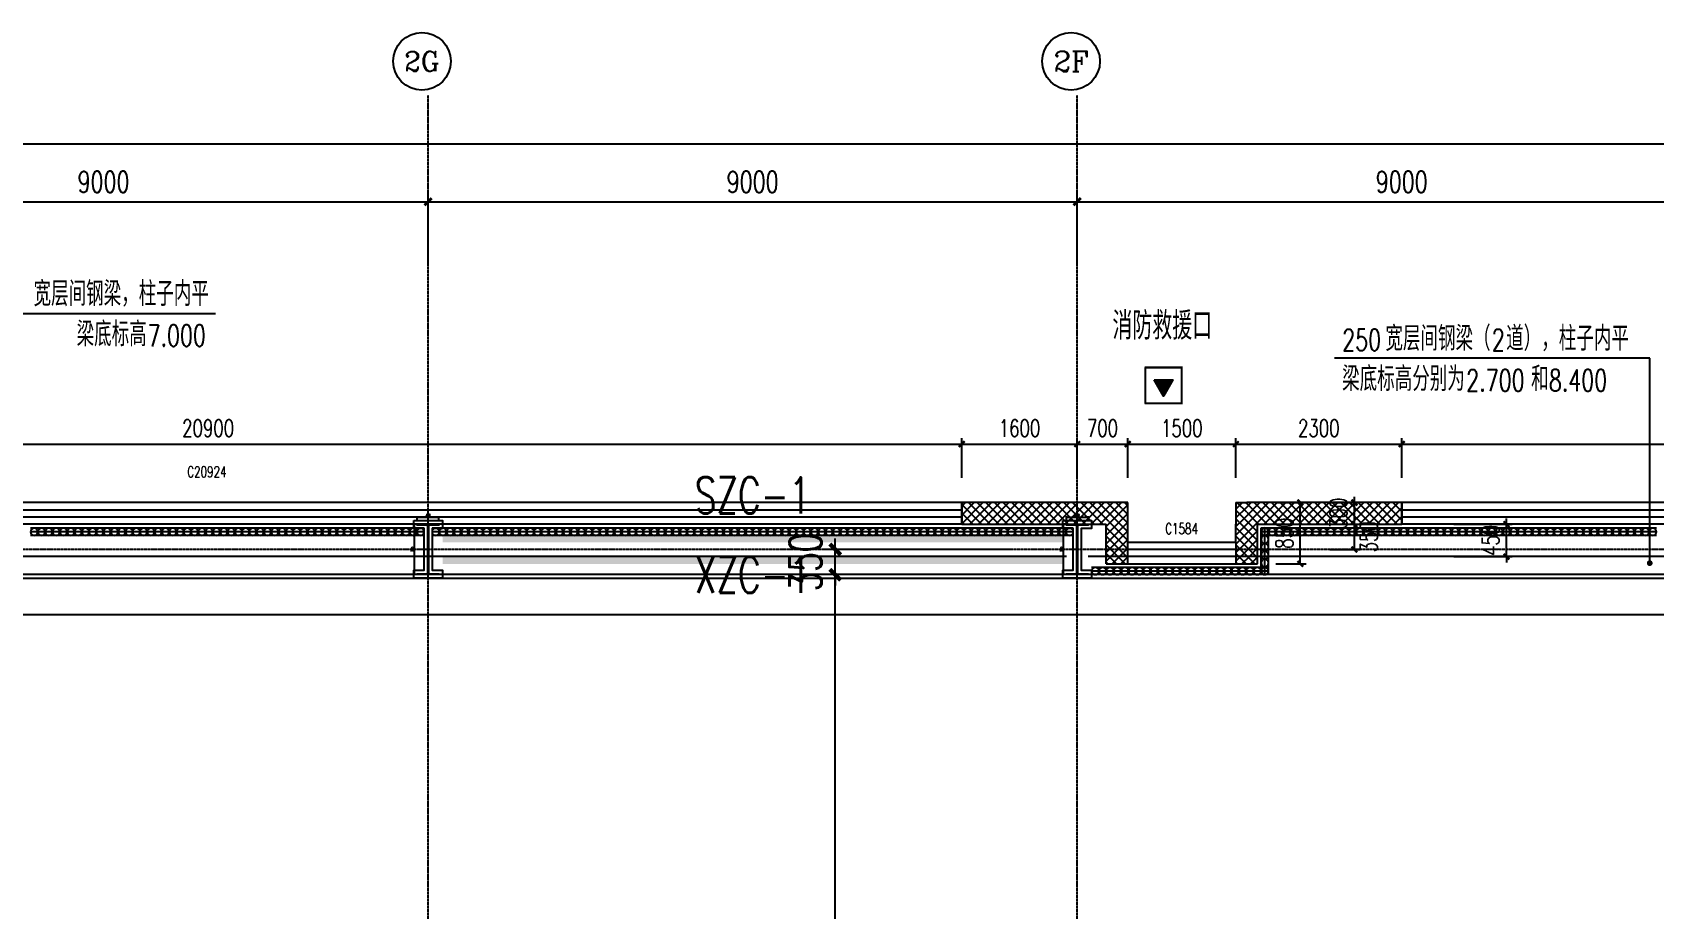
# Model space of a CAD drawing. Extents: x -954573 to 446329, y 489853 to 1226784.
# Drawn here: x -188340 to -165849, y 717578 to 729736 of the extents above; entities that cross this region are included whole.
import ezdxf
from ezdxf.enums import TextEntityAlignment as Align

# ---------------------------------------------------------------- set-up
doc = ezdxf.new("R2010")
doc.units = 0
doc.header["$LTSCALE"] = 10
doc.header["$MEASUREMENT"] = 0
for name, pattern in [('10平面$0$CENTER', [2, 1.25, -0.25, 0.25, -0.25]), ('10平面$0$DOTE', [2.42, 2, -0.2, 0.02, -0.2]), ('10平面$1$DASH', [0.35, 0.25, -0.1])]:
    doc.linetypes.add(name, pattern=pattern)
doc.layers.get('Defpoints').update_dxf_attribs({"color": 210})
for name, color, linetype in [('10平面$0$A-AXIS-D', 8, 'Continuous'), ('10平面$0$A-AXIS-DOTE', 8, '10平面$0$DOTE'), ('10平面$0$A-AXIS-DP', 8, 'Continuous'), ('10平面$0$A-AXIS-SYMB', 8, 'Continuous'), ('10平面$0$A-HATCH-2', 8, 'Continuous'), ('10平面$0$A-HRAIL', 8, 'Continuous'), ('10平面$0$A-SFCE', 8, 'Continuous'), ('10平面$0$A-TEXT', 8, 'Continuous'), ('10平面$0$A-WINDOW', 8, 'Continuous'), ('10平面$0$AS-COLN', 8, 'Continuous'), ('10平面$0$AS-WALL', 8, 'Continuous'), ('10平面$0$DIM_SYMB', 8, 'Continuous'), ('10平面$0$PUB_HATCH', 8, 'Continuous'), ('10平面$0$PUB_TEXT', 8, 'Continuous'), ('10平面$0$RP-N2-01$0$$0$A-WIND-J', 8, 'Continuous'), ('10平面$0$RP-N2-01$0$A-WIND-J', 8, 'Continuous'), ('10平面$0$建-窗', 8, 'Continuous'), ('10平面$0$建-门窗编号', 8, 'Continuous'), ('A-LIN-V', 9, 'Continuous')]:
    doc.layers.add(name, color=color, linetype=linetype)
doc.layers.add('10平面$0$THIN', color=7, linetype='Continuous', lineweight=0)
doc.layers.add('10平面$0$柱间支撑', color=6, linetype='10平面$0$CENTER', lineweight=0)
doc.styles.add('10平面$0$_TCH_AXIS', font='COMPLEX', dxfattribs={"bigfont": 'GBCBIG'})
doc.styles.add('10平面$0$_TCH_DIM', font='SIMPLEX', dxfattribs={"bigfont": 'GBCBIG'})
doc.styles.add('10平面$0$_TCH_DIM_T3', font='SIMPLEX', dxfattribs={"width": 0.705882, "bigfont": 'GBCBIG'})
doc.styles.add('10平面$0$A-WIN-LABEL', font='SIMPLEX', dxfattribs={"bigfont": 'GBCBIG'})
doc.styles.add('10平面$0$TSSD_Rein', font='tj-romans1.shx', dxfattribs={"width": 0.7, "bigfont": 'tj-hztxt.shx'})
doc.dimstyles.new('10平面$0$_TCH_ARCH&&10', dxfattribs={"dimtxt": 29.75, "dimasz": 10, "dimexe": 10, "dimexo": 10, "dimgap": 12.625, "dimtad": 1, "dimdec": 0, "dimzin": 0, "dimdsep": 46, "dimtxsty": '10平面$0$_TCH_DIM_T3', "dimblk": '10平面$0$_ArchTick', "dimcen": 0.09, "dimclrt": 7, "dimazin": 2, "dimtfac": 1, "dimtdec": 0, "dimtix": 1, "dimtmove": 2, "dimatfit": 3, "dimfxl": 0, "dimtolj": 1, "dimtzin": 0, "dimarcsym": 0})
doc.dimstyles.new('10平面$0$_TCH_ARCH&&100', dxfattribs={"dimtxt": 297.5, "dimasz": 100, "dimexe": 100, "dimexo": 100, "dimgap": 126.25, "dimtad": 1, "dimdec": 0, "dimzin": 0, "dimdsep": 46, "dimtxsty": '10平面$0$_TCH_DIM_T3', "dimblk": '10平面$0$_ArchTick', "dimcen": 0.09, "dimclrt": 7, "dimazin": 2, "dimtfac": 1, "dimtdec": 0, "dimtix": 1, "dimtmove": 2, "dimatfit": 3, "dimfxl": 0, "dimtolj": 1, "dimtzin": 0, "dimarcsym": 0})
doc.dimstyles.new('10平面$0$_TCH_ARCH&&150', dxfattribs={"dimtxt": 446.25, "dimasz": 150, "dimexe": 150, "dimexo": 150, "dimgap": 189.375, "dimtad": 1, "dimdec": 0, "dimzin": 0, "dimdsep": 46, "dimtxsty": '10平面$0$_TCH_DIM_T3', "dimblk": '10平面$0$_ArchTick', "dimcen": 0.09, "dimclrt": 7, "dimazin": 2, "dimtfac": 1, "dimtdec": 0, "dimtix": 1, "dimtmove": 2, "dimatfit": 3, "dimfxl": 0, "dimtolj": 1, "dimtzin": 0, "dimarcsym": 0})
doc.dimstyles.new('10平面$0$_TCH_ARCH&&80', dxfattribs={"dimtxt": 238, "dimasz": 80, "dimexe": 80, "dimexo": 80, "dimgap": 101, "dimtad": 1, "dimdec": 0, "dimzin": 0, "dimdsep": 46, "dimtxsty": '10平面$0$_TCH_DIM_T3', "dimblk": '10平面$0$_ArchTick', "dimcen": 0.09, "dimclrt": 7, "dimazin": 2, "dimtfac": 1, "dimtdec": 0, "dimtix": 1, "dimtmove": 2, "dimatfit": 3, "dimfxl": 0, "dimtolj": 1, "dimtzin": 0, "dimarcsym": 0})
pattern_1 = [(45, (60, 0), (-60.000061, 60.000061), []), (135, (60, 0), (-60.000061, -60.000061), [])]

# ---------------------------------------------------------------- blocks, each defined once
blk = doc.blocks.new('10平面$0$_ArchTick')
at = {"color": 0, "linetype": 'ByBlock', "const_width": 0.4}
blk.add_lwpolyline([(-0.5, -0.5), (0.5, 0.5)], dxfattribs=at)
blk = doc.blocks.new('*D3074')
at = {"layer": '10平面$0$A-AXIS-D', "color": 0, "lineweight": -2}
for p, q in [((28882, -78290), (28882, -77330)), ((37882, -78290), (37882, -77330)), ((28882, -77430), (37882, -77430))]:
    blk.add_line(p, q, dxfattribs=at)
at = {"layer": 'Defpoints', "color": 0}
for p in [(37882, -77430), (28882, -78390), (37882, -78390)]:
    blk.add_point(p, dxfattribs=at)
at = {"layer": '10平面$0$A-AXIS-D', "color": 0, "lineweight": -2, "xscale": 100, "yscale": 100, "zscale": 100, "rotation": 180}
blk.add_blockref('10平面$0$_ArchTick', (28882, -77430), dxfattribs=at)
at = {"layer": '10平面$0$A-AXIS-D', "color": 0, "lineweight": -2, "xscale": 100, "yscale": 100, "zscale": 100}
blk.add_blockref('10平面$0$_ArchTick', (37882, -77430), dxfattribs=at)
at = {"layer": '10平面$0$A-AXIS-D', "color": 7, "insert": (33382, -77155), "char_height": 297.5, "attachment_point": 5, "style": '10平面$0$_TCH_DIM_T3'}
blk.add_mtext('\\A1;9000', dxfattribs=at)
blk = doc.blocks.new('*D3075')
at = {"layer": '10平面$0$A-AXIS-D', "color": 0, "lineweight": -2}
for p, q in [((37882, -78290), (37882, -77330)), ((46882, -78290), (46882, -77330)), ((37882, -77430), (46882, -77430))]:
    blk.add_line(p, q, dxfattribs=at)
at = {"layer": 'Defpoints', "color": 0}
for p in [(46882, -77430), (37882, -78390), (46882, -78390)]:
    blk.add_point(p, dxfattribs=at)
at = {"layer": '10平面$0$A-AXIS-D', "color": 0, "lineweight": -2, "xscale": 100, "yscale": 100, "zscale": 100, "rotation": 180}
blk.add_blockref('10平面$0$_ArchTick', (37882, -77430), dxfattribs=at)
at = {"layer": '10平面$0$A-AXIS-D', "color": 0, "lineweight": -2, "xscale": 100, "yscale": 100, "zscale": 100}
blk.add_blockref('10平面$0$_ArchTick', (46882, -77430), dxfattribs=at)
at = {"layer": '10平面$0$A-AXIS-D', "color": 7, "insert": (42382, -77155), "char_height": 297.5, "attachment_point": 5, "style": '10平面$0$_TCH_DIM_T3'}
blk.add_mtext('\\A1;9000', dxfattribs=at)
blk = doc.blocks.new('*D3076')
at = {"layer": '10平面$0$A-AXIS-D', "color": 0, "lineweight": -2}
for p, q in [((46882, -78290), (46882, -77330)), ((55882, -78290), (55882, -77330)), ((46882, -77430), (55882, -77430))]:
    blk.add_line(p, q, dxfattribs=at)
at = {"layer": 'Defpoints', "color": 0}
for p in [(55882, -77430), (46882, -78390), (55882, -78390)]:
    blk.add_point(p, dxfattribs=at)
at = {"layer": '10平面$0$A-AXIS-D', "color": 0, "lineweight": -2, "xscale": 100, "yscale": 100, "zscale": 100, "rotation": 180}
blk.add_blockref('10平面$0$_ArchTick', (46882, -77430), dxfattribs=at)
at = {"layer": '10平面$0$A-AXIS-D', "color": 0, "lineweight": -2, "xscale": 100, "yscale": 100, "zscale": 100}
blk.add_blockref('10平面$0$_ArchTick', (55882, -77430), dxfattribs=at)
at = {"layer": '10平面$0$A-AXIS-D', "color": 7, "insert": (51382, -77155), "char_height": 297.5, "attachment_point": 5, "style": '10平面$0$_TCH_DIM_T3'}
blk.add_mtext('\\A1;9000', dxfattribs=at)
blk = doc.blocks.new('*D3082')
at = {"layer": '10平面$0$A-AXIS-D', "color": 0, "lineweight": -2}
for p, q in [((-65318, -78190), (-65318, -76530)), ((-65318, -76630), (92682, -76630)), ((92682, -78190), (92682, -76530))]:
    blk.add_line(p, q, dxfattribs=at)
at = {"layer": 'Defpoints', "color": 0}
for p in [(92682, -76630), (-65318, -78290), (92682, -78290)]:
    blk.add_point(p, dxfattribs=at)
at = {"layer": '10平面$0$A-AXIS-D', "color": 0, "lineweight": -2, "xscale": 100, "yscale": 100, "zscale": 100, "rotation": 180}
blk.add_blockref('10平面$0$_ArchTick', (-65318, -76630), dxfattribs=at)
at = {"layer": '10平面$0$A-AXIS-D', "color": 0, "lineweight": -2, "xscale": 100, "yscale": 100, "zscale": 100}
blk.add_blockref('10平面$0$_ArchTick', (92682, -76630), dxfattribs=at)
at = {"layer": '10平面$0$A-AXIS-D', "color": 7, "insert": (13682, -76355), "char_height": 297.5, "attachment_point": 5, "style": '10平面$0$_TCH_DIM_T3'}
blk.add_mtext('\\A1;158000', dxfattribs=at)
blk = doc.blocks.new('10平面$0$WINDOW2DLIB$DYNSTYLE$00000005')
at = {"color": 0}
for points in [[(-0.5, 0.5), (-0.5, -0.5)], [(-0.5, 0.5), (0.5, 0.5)], [(0.5, -0.5), (0.5, 0.5)], [(0.5, 0.1667), (-0.5, 0.1667)], [(0.5, -0.1667), (-0.5, -0.1667)], [(-0.5, -0.5), (0.5, -0.5)]]:
    blk.add_lwpolyline(points, dxfattribs=at)
blk = doc.blocks.new('10平面$0$42343243')
at = {"layer": '10平面$0$PUB_HATCH'}
h = blk.add_hatch(dxfattribs=at)
h.set_pattern_fill('多孔材料', color=256, scale=30, style=0)
h.set_pattern_definition(pattern_1)
h.paths.add_polyline_path([(-173154, 1223170), (-175454, 1223170), (-175454, 1222870), (-173454, 1222870)])
h = blk.add_hatch(dxfattribs=at)
h.set_pattern_fill('多孔材料', color=256, scale=30, style=0)
h.set_pattern_definition(pattern_1)
h.paths.add_polyline_path([(-173454, 1222320), (-173154, 1222620), (-173154, 1223170), (-173454, 1222870)])
h = blk.add_hatch(dxfattribs=at)
h.set_pattern_fill('多孔材料', color=256, scale=30, style=0)
h.set_pattern_definition(pattern_1)
h.paths.add_polyline_path([(-171654, 1222870), (-171504, 1222970), (-171504, 1223170), (-171654, 1223170)])
h = blk.add_hatch(dxfattribs=at)
h.set_pattern_fill('多孔材料', color=256, scale=30, style=0)
h.set_pattern_definition(pattern_1)
h.paths.add_polyline_path([(-171354, 1222870), (-169354, 1222870), (-169354, 1223170), (-171504, 1223170), (-171504, 1222970)])
h = blk.add_hatch(dxfattribs=at)
h.set_pattern_fill('多孔材料', color=256, scale=30, style=0)
h.set_pattern_definition(pattern_1)
h.paths.add_polyline_path([(-171654, 1222620), (-171354, 1222320), (-171354, 1222870), (-171504, 1222970), (-171654, 1222870)])
h = blk.add_hatch(dxfattribs=at)
h.set_pattern_fill('多孔材料', color=256, scale=30, style=0)
h.set_pattern_definition(pattern_1)
h.paths.add_polyline_path([(-173454, 1222320), (-173154, 1222320), (-173154, 1222620)])
h = blk.add_hatch(dxfattribs=at)
h.set_pattern_fill('多孔材料', color=256, scale=30, style=0)
h.set_pattern_definition(pattern_1)
h.paths.add_polyline_path([(-171654, 1222620), (-171654, 1222320), (-171354, 1222320)])
at = {"layer": '10平面$0$AS-WALL'}
for p, q in [((-173154, 1223170), (-175454, 1223170)), ((-175454, 1223170), (-175454, 1222870)), ((-173154, 1222620), (-173154, 1223170)), ((-171654, 1223170), (-171504, 1223170)), ((-171654, 1223170), (-171654, 1222870)), ((-169354, 1223170), (-171504, 1223170)), ((-169354, 1222870), (-169354, 1223170)), ((-175454, 1222870), (-173454, 1222870)), ((-173454, 1222320), (-173454, 1222870)), ((-171654, 1222870), (-171654, 1222870)), ((-171654, 1222620), (-171654, 1222870)), ((-171354, 1222320), (-171354, 1222870)), ((-171354, 1222870), (-169354, 1222870)), ((-173154, 1222320), (-173154, 1222620)), ((-171654, 1222620), (-171654, 1222320)), ((-173454, 1222320), (-173154, 1222320)), ((-171654, 1222320), (-171354, 1222320))]:
    blk.add_line(p, q, dxfattribs=at)
at = {"layer": '10平面$0$建-窗'}
ref = blk.add_blockref('10平面$0$WINDOW2DLIB$DYNSTYLE$00000005', (-185904, 1223020), dxfattribs=dict(at, xscale=-20900, yscale=-300, zscale=300, rotation=359.9999999994913))
ref.add_attrib('A', 'C20924', (-186194, 1223521), dxfattribs={"layer": '10平面$0$建-门窗编号', "height": 148.8, "style": '10平面$0$A-WIN-LABEL', "width": 0.705882})
ref = blk.add_blockref('10平面$0$WINDOW2DLIB$DYNSTYLE$00000005', (-162754, 1223020), dxfattribs=dict(at, xscale=-13200, yscale=-300, zscale=300, rotation=359.9999999996728))
ref.add_attrib('A', 'C13224', (-163034, 1223521), dxfattribs={"layer": '10平面$0$建-门窗编号', "height": 148.8, "style": '10平面$0$A-WIN-LABEL', "width": 0.705882})
ref = blk.add_blockref('10平面$0$WINDOW2DLIB$DYNSTYLE$00000005', (-172404, 1222470), dxfattribs=dict(at, xscale=-1500, yscale=300, zscale=300, rotation=179.9999999999555))
ref.add_attrib('A', 'C1584', (-172634, 1222733), dxfattribs={"layer": '10平面$0$建-门窗编号', "height": 148.8, "rotation": 360, "style": '10平面$0$A-WIN-LABEL', "width": 0.705882})
blk = doc.blocks.new('*D3381')
at = {"layer": '10平面$0$A-AXIS-DP', "color": 0, "lineweight": -2}
for p, q in [((-168630, 722920), (-167822, 722920)), ((-167902, 722920), (-167902, 723000)), ((-167902, 722470), (-167902, 722920)), ((-168630, 722470), (-167822, 722470)), ((-167902, 722470), (-167902, 722390))]:
    blk.add_line(p, q, dxfattribs=at)
at = {"layer": 'Defpoints', "color": 0}
for p in [(-168710, 722920), (-167902, 722920), (-168710, 722470)]:
    blk.add_point(p, dxfattribs=at)
at = {"layer": '10平面$0$A-AXIS-DP', "color": 0, "lineweight": -2, "xscale": 80, "yscale": 80, "zscale": 80}
for p, rotation in [((-167902, 722920), 270), ((-167902, 722470), 90)]:
    blk.add_blockref('10平面$0$_ArchTick', p, dxfattribs=dict(at, rotation=rotation))
at = {"layer": '10平面$0$A-AXIS-DP', "color": 7, "insert": (-168122, 722695), "char_height": 238, "attachment_point": 5, "rotation": 90, "style": '10平面$0$_TCH_DIM_T3'}
blk.add_mtext('\\A1;450', dxfattribs=at)
blk = doc.blocks.new('*D3404')
at = {"layer": '10平面$0$A-AXIS-DP', "color": 0, "lineweight": -2}
for p, q in [((-195790, 766880), (-195790, 766929)), ((-195790, 766919), (-195490, 766919)), ((-195490, 766880), (-195490, 766929))]:
    blk.add_line(p, q, dxfattribs=at)
at = {"layer": 'Defpoints', "color": 0}
for p in [(-195790, 766870), (-195490, 766919), (-195490, 766870)]:
    blk.add_point(p, dxfattribs=at)
at = {"layer": '10平面$0$A-AXIS-DP', "color": 0, "lineweight": -2, "xscale": 10, "yscale": 10, "zscale": 10, "rotation": 180}
blk.add_blockref('10平面$0$_ArchTick', (-195790, 766919), dxfattribs=at)
at = {"layer": '10平面$0$A-AXIS-DP', "color": 0, "lineweight": -2, "xscale": 10, "yscale": 10, "zscale": 10}
blk.add_blockref('10平面$0$_ArchTick', (-195490, 766919), dxfattribs=at)
at = {"layer": '10平面$0$A-AXIS-DP', "color": 7, "insert": (-195640, 766946), "char_height": 29.8, "attachment_point": 5, "style": '10平面$0$_TCH_DIM_T3'}
blk.add_mtext('\\A1;300', dxfattribs=at)
blk = doc.blocks.new('*D3405')
at = {"layer": '10平面$0$A-AXIS-DP', "color": 0, "lineweight": -2}
for p, q in [((-195800, 766820), (-195841, 766820)), ((-195831, 766120), (-195831, 766820)), ((-195800, 766120), (-195841, 766120))]:
    blk.add_line(p, q, dxfattribs=at)
at = {"layer": 'Defpoints', "color": 0}
for p in [(-195831, 766820), (-195790, 766820), (-195790, 766120)]:
    blk.add_point(p, dxfattribs=at)
at = {"layer": '10平面$0$A-AXIS-DP', "color": 0, "lineweight": -2, "xscale": 10, "yscale": 10, "zscale": 10}
for p, rotation in [((-195831, 766820), 90), ((-195831, 766120), 270)]:
    blk.add_blockref('10平面$0$_ArchTick', p, dxfattribs=dict(at, rotation=rotation))
at = {"layer": '10平面$0$A-AXIS-DP', "color": 7, "insert": (-195859, 766470), "char_height": 29.8, "attachment_point": 5, "rotation": 90, "style": '10平面$0$_TCH_DIM_T3'}
blk.add_mtext('\\A1;700', dxfattribs=at)
blk = doc.blocks.new('*D3432')
at = {"layer": '10平面$0$A-WINDOW', "color": 0, "lineweight": -2}
for p, q in [((-177209, 722570), (-177209, 722720)), ((-174760, 722570), (-177359, 722570)), ((-177209, 722220), (-177209, 722570)), ((-174760, 722220), (-177359, 722220)), ((-177209, 722220), (-177209, 722070))]:
    blk.add_line(p, q, dxfattribs=at)
at = {"layer": 'Defpoints', "color": 0}
for p in [(-177209, 722570), (-174610, 722570), (-174610, 722220)]:
    blk.add_point(p, dxfattribs=at)
at = {"layer": '10平面$0$A-WINDOW', "color": 0, "lineweight": -2, "xscale": 150, "yscale": 150, "zscale": 150}
for p, rotation in [((-177209, 722570), 270), ((-177209, 722220), 90)]:
    blk.add_blockref('10平面$0$_ArchTick', p, dxfattribs=dict(at, rotation=rotation))
at = {"layer": '10平面$0$A-WINDOW', "color": 7, "insert": (-177621, 722395), "char_height": 446.2, "attachment_point": 5, "rotation": 90, "style": '10平面$0$_TCH_DIM_T3'}
blk.add_mtext('\\A1;350', dxfattribs=at)
blk = doc.blocks.new('*D3433')
at = {"layer": '10平面$0$A-WINDOW', "color": 0, "lineweight": -2}
for p, q in [((-174760, 722220), (-177359, 722220)), ((-177209, 706420), (-177209, 722220)), ((-174760, 706420), (-177359, 706420))]:
    blk.add_line(p, q, dxfattribs=at)
at = {"layer": 'Defpoints', "color": 0}
for p in [(-177209, 722220), (-174610, 722220), (-174610, 706420)]:
    blk.add_point(p, dxfattribs=at)
at = {"layer": '10平面$0$A-WINDOW', "color": 0, "lineweight": -2, "xscale": 150, "yscale": 150, "zscale": 150}
for p, rotation in [((-177209, 722220), 90), ((-177209, 706420), 270)]:
    blk.add_blockref('10平面$0$_ArchTick', p, dxfattribs=dict(at, rotation=rotation))
at = {"layer": '10平面$0$A-WINDOW', "color": 7, "insert": (-177621, 714320), "char_height": 446.2, "attachment_point": 5, "rotation": 90, "style": '10平面$0$_TCH_DIM_T3'}
blk.add_mtext('\\A1;15800', dxfattribs=at)
blk = doc.blocks.new('10平面$0$RP-N2-01$0$$0$xfjy')
at = {"layer": '10平面$0$RP-N2-01$0$$0$A-WIND-J'}
h = blk.add_hatch(color=256, dxfattribs=at)
h.dxf.hatch_style = 1
h.paths.add_polyline_path([(1141876, -26214), (1142135, -26214), (1142005, -25989)])
at = {"layer": '10平面$0$RP-N2-01$0$$0$A-WIND-J', "const_width": 25}
blk.add_lwpolyline([(1141755, -25889), (1141755, -26389), (1142255, -26389), (1142255, -25889)], close=True, dxfattribs=at)
at = {"layer": '10平面$0$RP-N2-01$0$$0$A-WIND-J'}
for points in [[(1141755, -26389), (1142255, -26389), (1142255, -25889), (1141755, -25889)], [(1141876, -26214), (1142135, -26214), (1142005, -25989)]]:
    blk.add_lwpolyline(points, close=True, dxfattribs=at)
blk = doc.blocks.new('10平面$0$RP-N2-01$0$xfjy')
at = {"layer": '10平面$0$RP-N2-01$0$$0$A-WIND-J'}
blk.add_blockref('10平面$0$RP-N2-01$0$$0$xfjy', (0, 0), dxfattribs=at)
blk = doc.blocks.new('10平面$0$1232')
at = {"layer": '10平面$0$RP-N2-01$0$A-WIND-J', "xscale": -1, "rotation": 180}
blk.add_blockref('10平面$0$RP-N2-01$0$xfjy', (-1314661, 698705, 0), dxfattribs=at)
at = {"layer": '10平面$0$A-TEXT', "style": '10平面$0$_TCH_DIM'}
blk.add_text('消防救援口', height=384.1, dxfattribs=at).set_placement((-173366, 725479, 0))
blk = doc.blocks.new('10平面$0$23124232432')
at = {"layer": '10平面$0$柱间支撑', "const_width": 100}
for points in [[(-174054, 722720), (-182654, 722720)], [(-174054, 722420), (-182654, 722420)]]:
    blk.add_lwpolyline(points, dxfattribs=at)
at = {"layer": '10平面$0$THIN', "style": '10平面$0$TSSD_Rein', "width": 0.7}
for s, p in [('SZC-1', (-178354, 722920)), ('XZC-1', (-178354, 721816))]:
    blk.add_text(s, height=500, dxfattribs=at).set_placement(p, align=Align.BOTTOM_CENTER)
blk = doc.blocks.new('10平面$0$99平面图例外参$0$$LinePat$圆环')
for points in [[(0, 150), (300, 150)], [(0, 0), (300, 0)], [(0, -150), (300, -150)]]:
    blk.add_lwpolyline(points)
at = {"color": 0}
blk.add_circle((150, 0), 150, dxfattribs=at)
blk = doc.blocks.new('10平面$0$34242343243')
at = {"layer": '10平面$0$A-HRAIL', "yscale": 0.3333333333333333, "zscale": 0.3333333333333333}
for p, xscale, rotation in [((-188264, 722814), -0.3368181818181796, 359.9999999997967), ((-188163, 722814), -0.3368181818181796, 359.9999999997967), ((-188062, 722814), -0.3368181818181796, 359.9999999997967), ((-187960, 722814), -0.3368181818181796, 359.9999999997967), ((-187859, 722814), -0.3368181818181796, 359.9999999997967), ((-187758, 722814), -0.3368181818181796, 359.9999999997967), ((-187657, 722814), -0.3368181818181796, 359.9999999997967), ((-187556, 722814), -0.3368181818181796, 359.9999999997967), ((-187455, 722814), -0.3368181818181796, 359.9999999997967), ((-187354, 722814), -0.3368181818181796, 359.9999999997967), ((-187253, 722814), -0.3368181818181796, 359.9999999997967), ((-187152, 722814), -0.3368181818181796, 359.9999999997967), ((-187051, 722814), -0.3368181818181796, 359.9999999997967), ((-186950, 722814), -0.3368181818181796, 359.9999999997967), ((-186849, 722814), -0.3368181818181796, 359.9999999997967), ((-186748, 722814), -0.3368181818181796, 359.9999999997967), ((-186647, 722814), -0.3368181818181796, 359.9999999997967), ((-186546, 722814), -0.3368181818181796, 359.9999999997967), ((-186445, 722814), -0.3368181818181796, 359.9999999997967), ((-186344, 722814), -0.3368181818181796, 359.9999999997967), ((-186243, 722814), -0.3368181818181796, 359.9999999997967), ((-186142, 722814), -0.3368181818181796, 359.9999999997967), ((-186041, 722814), -0.3368181818181796, 359.9999999997967), ((-185940, 722814), -0.3368181818181796, 359.9999999997967), ((-185839, 722814), -0.3368181818181796, 359.9999999997967), ((-185737, 722814), -0.3368181818181796, 359.9999999997967), ((-185636, 722814), -0.3368181818181796, 359.9999999997967), ((-185535, 722814), -0.3368181818181796, 359.9999999997967), ((-185434, 722814), -0.3368181818181796, 359.9999999997967), ((-185333, 722814), -0.3368181818181796, 359.9999999997967), ((-185232, 722814), -0.3368181818181796, 359.9999999997967), ((-185131, 722814), -0.3368181818181796, 359.9999999997967), ((-185030, 722814), -0.3368181818181796, 359.9999999997967), ((-184929, 722814), -0.3368181818181796, 359.9999999997967), ((-184828, 722814), -0.3368181818181796, 359.9999999997967), ((-184727, 722814), -0.3368181818181796, 359.9999999997967), ((-184626, 722814), -0.3368181818181796, 359.9999999997967), ((-184525, 722814), -0.3368181818181796, 359.9999999997967), ((-184424, 722814), -0.3368181818181796, 359.9999999997967), ((-184323, 722814), -0.3368181818181796, 359.9999999997967), ((-184222, 722814), -0.3368181818181796, 359.9999999997967), ((-184121, 722814), -0.3368181818181796, 359.9999999997967), ((-184020, 722814), -0.3368181818181796, 359.9999999997967), ((-183919, 722814), -0.3368181818181796, 359.9999999997967), ((-183818, 722814), -0.3368181818181796, 359.9999999997967), ((-183717, 722814), -0.3368181818181796, 359.9999999997967), ((-183616, 722814), -0.3368181818181796, 359.9999999997967), ((-183514, 722814), -0.3368181818181796, 359.9999999997967), ((-183413, 722814), -0.3368181818181796, 359.9999999997967), ((-183312, 722814), -0.3368181818181796, 359.9999999997967), ((-183211, 722814), -0.3368181818181796, 359.9999999997967), ((-183110, 722814), -0.3368181818181796, 359.9999999997967), ((-183009, 722814), -0.3368181818181796, 359.9999999997967), ((-182908, 722814), -0.3368181818181796, 359.9999999997967), ((-182699, 722814), -0.3368181818181818, 359.9999999997967), ((-182598, 722814), -0.3368181818181818, 359.9999999997967), ((-182497, 722814), -0.3368181818181818, 359.9999999997967), ((-182396, 722814), -0.3368181818181818, 359.9999999997967), ((-182295, 722814), -0.3368181818181818, 359.9999999997967), ((-182194, 722814), -0.3368181818181818, 359.9999999997967), ((-182093, 722814), -0.3368181818181818, 359.9999999997967), ((-181992, 722814), -0.3368181818181818, 359.9999999997967), ((-181891, 722814), -0.3368181818181818, 359.9999999997967), ((-181790, 722814), -0.3368181818181818, 359.9999999997967), ((-181689, 722814), -0.3368181818181818, 359.9999999997967), ((-181588, 722814), -0.3368181818181818, 359.9999999997967), ((-181487, 722814), -0.3368181818181818, 359.9999999997967), ((-181386, 722814), -0.3368181818181818, 359.9999999997967), ((-181285, 722814), -0.3368181818181818, 359.9999999997967), ((-181183, 722814), -0.3368181818181818, 359.9999999997967), ((-181082, 722814), -0.3368181818181818, 359.9999999997967), ((-180981, 722814), -0.3368181818181818, 359.9999999997967), ((-180880, 722814), -0.3368181818181818, 359.9999999997967), ((-180779, 722814), -0.3368181818181818, 359.9999999997967), ((-180678, 722814), -0.3368181818181818, 359.9999999997967), ((-180577, 722814), -0.3368181818181818, 359.9999999997967), ((-180476, 722814), -0.3368181818181818, 359.9999999997967), ((-180375, 722814), -0.3368181818181818, 359.9999999997967), ((-180274, 722814), -0.3368181818181818, 359.9999999997967), ((-180173, 722814), -0.3368181818181818, 359.9999999997967), ((-180072, 722814), -0.3368181818181818, 359.9999999997967), ((-179971, 722814), -0.3368181818181818, 359.9999999997967), ((-179870, 722814), -0.3368181818181818, 359.9999999997967), ((-179769, 722814), -0.3368181818181818, 359.9999999997967), ((-179668, 722814), -0.3368181818181818, 359.9999999997967), ((-179567, 722814), -0.3368181818181818, 359.9999999997967), ((-179466, 722814), -0.3368181818181818, 359.9999999997967), ((-179365, 722814), -0.3368181818181818, 359.9999999997967), ((-179264, 722814), -0.3368181818181818, 359.9999999997967), ((-179163, 722814), -0.3368181818181818, 359.9999999997967), ((-179062, 722814), -0.3368181818181818, 359.9999999997967), ((-178960, 722814), -0.3368181818181818, 359.9999999997967), ((-178859, 722814), -0.3368181818181818, 359.9999999997967), ((-178758, 722814), -0.3368181818181818, 359.9999999997967), ((-178657, 722814), -0.3368181818181818, 359.9999999997967), ((-178556, 722814), -0.3368181818181818, 359.9999999997967), ((-178455, 722814), -0.3368181818181818, 359.9999999997967), ((-178354, 722814), -0.3368181818181818, 359.9999999997967), ((-178253, 722814), -0.3368181818181818, 359.9999999997967), ((-178152, 722814), -0.3368181818181818, 359.9999999997967), ((-178051, 722814), -0.3368181818181818, 359.9999999997967), ((-177950, 722814), -0.3368181818181818, 359.9999999997967), ((-177849, 722814), -0.3368181818181818, 359.9999999997967), ((-177748, 722814), -0.3368181818181818, 359.9999999997967), ((-177647, 722814), -0.3368181818181818, 359.9999999997967), ((-177546, 722814), -0.3368181818181818, 359.9999999997967), ((-177445, 722814), -0.3368181818181818, 359.9999999997967), ((-177344, 722814), -0.3368181818181818, 359.9999999997967), ((-177243, 722814), -0.3368181818181818, 359.9999999997967), ((-177142, 722814), -0.3368181818181818, 359.9999999997967), ((-177041, 722814), -0.3368181818181818, 359.9999999997967), ((-176940, 722814), -0.3368181818181818, 359.9999999997967), ((-176839, 722814), -0.3368181818181818, 359.9999999997967), ((-176737, 722814), -0.3368181818181818, 359.9999999997967), ((-176636, 722814), -0.3368181818181818, 359.9999999997967), ((-176535, 722814), -0.3368181818181818, 359.9999999997967), ((-176434, 722814), -0.3368181818181818, 359.9999999997967), ((-176333, 722814), -0.3368181818181818, 359.9999999997967), ((-176232, 722814), -0.3368181818181818, 359.9999999997967), ((-176131, 722814), -0.3368181818181818, 359.9999999997967), ((-176030, 722814), -0.3368181818181818, 359.9999999997967), ((-175929, 722814), -0.3368181818181818, 359.9999999997967), ((-175828, 722814), -0.3368181818181818, 359.9999999997967), ((-175727, 722814), -0.3368181818181818, 359.9999999997967), ((-175626, 722814), -0.3368181818181818, 359.9999999997967), ((-175525, 722814), -0.3368181818181818, 359.9999999997967), ((-175424, 722814), -0.3368181818181818, 359.9999999997967), ((-175323, 722814), -0.3368181818181818, 359.9999999997967), ((-175222, 722814), -0.3368181818181818, 359.9999999997967), ((-175121, 722814), -0.3368181818181818, 359.9999999997967), ((-175020, 722814), -0.3368181818181818, 359.9999999997967), ((-174919, 722814), -0.3368181818181818, 359.9999999997967), ((-174818, 722814), -0.3368181818181818, 359.9999999997967), ((-174717, 722814), -0.3368181818181818, 359.9999999997967), ((-174616, 722814), -0.3368181818181818, 359.9999999997967), ((-174514, 722814), -0.3368181818181818, 359.9999999997967), ((-174413, 722814), -0.3368181818181818, 359.9999999997967), ((-174312, 722814), -0.3368181818181818, 359.9999999997967), ((-174211, 722814), -0.3368181818181818, 359.9999999997967), ((-174110, 722814), -0.3368181818181818, 359.9999999997967), ((-174009, 722814), -0.3368181818181818, 359.9999999997967), ((-173908, 722814), -0.3368181818181818, 359.9999999997967), ((-171254, 722762), -0.3611111227129974, 270), ((-171203, 722814), -0.3384127415496768, 359.9999999997966), ((-171254, 722653), -0.3611111227129974, 270), ((-171254, 722545), -0.3611111227129974, 270), ((-171101, 722814), -0.3384127415496768, 359.9999999997966), ((-171000, 722814), -0.3384127415496768, 359.9999999997966), ((-170898, 722814), -0.3384127415496768, 359.9999999997966), ((-170797, 722814), -0.3384127415496768, 359.9999999997966), ((-170695, 722814), -0.3384127415496768, 359.9999999997966), ((-170594, 722814), -0.3384127415496768, 359.9999999997966), ((-170492, 722814), -0.3384127415496768, 359.9999999997966), ((-170390, 722814), -0.3384127415496768, 359.9999999997966), ((-170289, 722814), -0.3384127415496768, 359.9999999997966), ((-170187, 722814), -0.3384127415496768, 359.9999999997966), ((-170086, 722814), -0.3384127415496768, 359.9999999997966), ((-169984, 722814), -0.3384127415496768, 359.9999999997966), ((-169883, 722814), -0.3384127415496768, 359.9999999997966), ((-169781, 722814), -0.3384127415496768, 359.9999999997966), ((-169680, 722814), -0.3384127415496768, 359.9999999997966), ((-169578, 722814), -0.3384127415496768, 359.9999999997966), ((-169477, 722814), -0.3384127415496768, 359.9999999997966), ((-169375, 722814), -0.3384127415496768, 359.9999999997966), ((-169274, 722814), -0.3384127415496768, 359.9999999997966), ((-169172, 722814), -0.3384127415496768, 359.9999999997966), ((-169071, 722814), -0.3384127415496768, 359.9999999997966), ((-168969, 722814), -0.3384127415496768, 359.9999999997966), ((-168868, 722814), -0.3384127415496768, 359.9999999997966), ((-168766, 722814), -0.3384127415496768, 359.9999999997966), ((-168665, 722814), -0.3384127415496768, 359.9999999997966), ((-168563, 722814), -0.3384127415496768, 359.9999999997966), ((-168462, 722814), -0.3384127415496768, 359.9999999997966), ((-168360, 722814), -0.3384127415496768, 359.9999999997966), ((-168258, 722814), -0.3384127415496768, 359.9999999997966), ((-168157, 722814), -0.3384127415496768, 359.9999999997966), ((-168055, 722814), -0.3384127415496768, 359.9999999997966), ((-167954, 722814), -0.3384127415496768, 359.9999999997966), ((-167852, 722814), -0.3384127415496768, 359.9999999997966), ((-167751, 722814), -0.3384127415496768, 359.9999999997966), ((-167649, 722814), -0.3384127415496768, 359.9999999997966), ((-167548, 722814), -0.3384127415496768, 359.9999999997966), ((-167446, 722814), -0.3384127415496768, 359.9999999997966), ((-167345, 722814), -0.3384127415496768, 359.9999999997966), ((-167243, 722814), -0.3384127415496768, 359.9999999997966), ((-167142, 722814), -0.3384127415496768, 359.9999999997966), ((-167040, 722814), -0.3384127415496768, 359.9999999997966), ((-166939, 722814), -0.3384127415496768, 359.9999999997966), ((-166837, 722814), -0.3384127415496768, 359.9999999997966), ((-166736, 722814), -0.3384127415496768, 359.9999999997966), ((-166634, 722814), -0.3384127415496768, 359.9999999997966), ((-166533, 722814), -0.3384127415496768, 359.9999999997966), ((-166431, 722814), -0.3384127415496768, 359.9999999997966), ((-166330, 722814), -0.3384127415496768, 359.9999999997966), ((-166228, 722814), -0.3384127415496768, 359.9999999997966), ((-166126, 722814), -0.3384127415496768, 359.9999999997966), ((-166025, 722814), -0.3384127415496768, 359.9999999997966), ((-165923, 722814), -0.3384127415496768, 359.9999999997966), ((-165822, 722814), -0.3384127415496768, 359.9999999997966), ((-171254, 722437), -0.3611111227129974, 270), ((-171254, 722328), -0.3611111227129974, 270), ((-171254, 722220), -0.3611111227129974, 270)]:
    blk.add_blockref('10平面$0$99平面图例外参$0$$LinePat$圆环', p, dxfattribs=dict(at, xscale=xscale, rotation=rotation))
at = {"layer": '10平面$0$A-HRAIL', "xscale": -0.3402776645623614, "yscale": 0.3333333333333333, "zscale": 0.3333333333333333}
for p in [(-173552, 722270), (-173450, 722270), (-173348, 722270), (-173246, 722270), (-173144, 722270), (-173042, 722270), (-172940, 722270), (-172838, 722270), (-172735, 722270), (-172633, 722270), (-172531, 722270), (-172429, 722270), (-172327, 722270), (-172225, 722270), (-172123, 722270), (-172021, 722270), (-171919, 722270), (-171817, 722270), (-171715, 722270), (-171613, 722270), (-171510, 722270), (-171408, 722270), (-171306, 722270), (-171204, 722270)]:
    blk.add_blockref('10平面$0$99平面图例外参$0$$LinePat$圆环', p, dxfattribs=at)
blk = doc.blocks.new('*D3832')
at = {"layer": '10平面$0$A-AXIS-DP', "color": 0, "lineweight": -2}
for p, q in [((-170350, 722920), (-169931, 722920)), ((-170011, 722570), (-170011, 722920)), ((-170350, 722570), (-169931, 722570))]:
    blk.add_line(p, q, dxfattribs=at)
at = {"layer": 'Defpoints', "color": 0}
for p in [(-170430, 722920), (-170011, 722920), (-170430, 722570)]:
    blk.add_point(p, dxfattribs=at)
at = {"layer": '10平面$0$A-AXIS-DP', "color": 0, "lineweight": -2, "xscale": 80, "yscale": 80, "zscale": 80}
for p, rotation in [((-170011, 722920), 90), ((-170011, 722570), 270)]:
    blk.add_blockref('10平面$0$_ArchTick', p, dxfattribs=dict(at, rotation=rotation))
at = {"layer": '10平面$0$A-AXIS-DP', "color": 7, "insert": (-169810, 722745), "char_height": 238, "attachment_point": 5, "rotation": 90, "style": '10平面$0$_TCH_DIM_T3'}
blk.add_mtext('\\A1;350', dxfattribs=at)
blk = doc.blocks.new('*D3833')
at = {"layer": '10平面$0$A-AXIS-DP', "color": 0, "lineweight": -2}
for p, q in [((-170350, 723220), (-169931, 723220)), ((-170011, 723220), (-170011, 723300)), ((-170011, 722920), (-170011, 723220)), ((-170350, 722920), (-169931, 722920)), ((-170011, 722920), (-170011, 722840))]:
    blk.add_line(p, q, dxfattribs=at)
at = {"layer": 'Defpoints', "color": 0}
for p in [(-170430, 723220), (-170011, 723220), (-170430, 722920)]:
    blk.add_point(p, dxfattribs=at)
at = {"layer": '10平面$0$A-AXIS-DP', "color": 0, "lineweight": -2, "xscale": 80, "yscale": 80, "zscale": 80}
for p, rotation in [((-170011, 723220), 270), ((-170011, 722920), 90)]:
    blk.add_blockref('10平面$0$_ArchTick', p, dxfattribs=dict(at, rotation=rotation))
at = {"layer": '10平面$0$A-AXIS-DP', "color": 7, "insert": (-170231, 723070), "char_height": 238, "attachment_point": 5, "rotation": 90, "style": '10平面$0$_TCH_DIM_T3'}
blk.add_mtext('\\A1;300', dxfattribs=at)
blk = doc.blocks.new('*D3858')
at = {"layer": '10平面$0$A-AXIS-DP', "color": 0, "lineweight": -2}
for p, q in [((-171100, 723220), (-170681, 723220)), ((-170761, 722370), (-170761, 723220)), ((-171100, 722370), (-170681, 722370))]:
    blk.add_line(p, q, dxfattribs=at)
at = {"layer": 'Defpoints', "color": 0}
for p in [(-171180, 723220), (-170761, 723220), (-171180, 722370)]:
    blk.add_point(p, dxfattribs=at)
at = {"layer": '10平面$0$A-AXIS-DP', "color": 0, "lineweight": -2, "xscale": 80, "yscale": 80, "zscale": 80}
for p, rotation in [((-170761, 723220), 90), ((-170761, 722370), 270)]:
    blk.add_blockref('10平面$0$_ArchTick', p, dxfattribs=dict(at, rotation=rotation))
at = {"layer": '10平面$0$A-AXIS-DP', "color": 7, "insert": (-170981, 722795), "char_height": 238, "attachment_point": 5, "rotation": 90, "style": '10平面$0$_TCH_DIM_T3'}
blk.add_mtext('\\A1;850', dxfattribs=at)
blk = doc.blocks.new('*D4182')
at = {"layer": '10平面$0$A-AXIS-DP', "color": 0, "lineweight": -2}
for p, q in [((-196354, 723560), (-196354, 724110)), ((-196354, 724030), (-175454, 724030)), ((-175454, 723560), (-175454, 724110))]:
    blk.add_line(p, q, dxfattribs=at)
at = {"layer": 'Defpoints', "color": 0}
for p in [(-175454, 724030), (-196354, 723480), (-175454, 723480)]:
    blk.add_point(p, dxfattribs=at)
at = {"layer": '10平面$0$A-AXIS-DP', "color": 0, "lineweight": -2, "xscale": 80, "yscale": 80, "zscale": 80, "rotation": 180}
blk.add_blockref('10平面$0$_ArchTick', (-196354, 724030), dxfattribs=at)
at = {"layer": '10平面$0$A-AXIS-DP', "color": 0, "lineweight": -2, "xscale": 80, "yscale": 80, "zscale": 80}
blk.add_blockref('10平面$0$_ArchTick', (-175454, 724030), dxfattribs=at)
at = {"layer": '10平面$0$A-AXIS-DP', "color": 7, "insert": (-185904, 724250), "char_height": 238, "attachment_point": 5, "style": '10平面$0$_TCH_DIM_T3'}
blk.add_mtext('\\A1;20900', dxfattribs=at)
blk = doc.blocks.new('*D4183')
at = {"layer": '10平面$0$A-AXIS-DP', "color": 0, "lineweight": -2}
for p, q in [((-175454, 723560), (-175454, 724110)), ((-175454, 724030), (-173854, 724030)), ((-173854, 723560), (-173854, 724110))]:
    blk.add_line(p, q, dxfattribs=at)
at = {"layer": 'Defpoints', "color": 0}
for p in [(-173854, 724030), (-175454, 723480), (-173854, 723480)]:
    blk.add_point(p, dxfattribs=at)
at = {"layer": '10平面$0$A-AXIS-DP', "color": 0, "lineweight": -2, "xscale": 80, "yscale": 80, "zscale": 80, "rotation": 180}
blk.add_blockref('10平面$0$_ArchTick', (-175454, 724030), dxfattribs=at)
at = {"layer": '10平面$0$A-AXIS-DP', "color": 0, "lineweight": -2, "xscale": 80, "yscale": 80, "zscale": 80}
blk.add_blockref('10平面$0$_ArchTick', (-173854, 724030), dxfattribs=at)
at = {"layer": '10平面$0$A-AXIS-DP', "color": 7, "insert": (-174654, 724250), "char_height": 238, "attachment_point": 5, "style": '10平面$0$_TCH_DIM_T3'}
blk.add_mtext('\\A1;1600', dxfattribs=at)
blk = doc.blocks.new('*D4184')
at = {"layer": '10平面$0$A-AXIS-DP', "color": 0, "lineweight": -2}
for p, q in [((-173854, 723560), (-173854, 724110)), ((-173854, 724030), (-173154, 724030)), ((-173154, 723560), (-173154, 724110))]:
    blk.add_line(p, q, dxfattribs=at)
at = {"layer": 'Defpoints', "color": 0}
for p in [(-173154, 724030), (-173854, 723480), (-173154, 723480)]:
    blk.add_point(p, dxfattribs=at)
at = {"layer": '10平面$0$A-AXIS-DP', "color": 0, "lineweight": -2, "xscale": 80, "yscale": 80, "zscale": 80, "rotation": 180}
blk.add_blockref('10平面$0$_ArchTick', (-173854, 724030), dxfattribs=at)
at = {"layer": '10平面$0$A-AXIS-DP', "color": 0, "lineweight": -2, "xscale": 80, "yscale": 80, "zscale": 80}
blk.add_blockref('10平面$0$_ArchTick', (-173154, 724030), dxfattribs=at)
at = {"layer": '10平面$0$A-AXIS-DP', "color": 7, "insert": (-173504, 724250), "char_height": 238, "attachment_point": 5, "style": '10平面$0$_TCH_DIM_T3'}
blk.add_mtext('\\A1;700', dxfattribs=at)
blk = doc.blocks.new('*D4185')
at = {"layer": '10平面$0$A-AXIS-DP', "color": 0, "lineweight": -2}
for p, q in [((-173154, 723560), (-173154, 724110)), ((-173154, 724030), (-171654, 724030)), ((-171654, 723560), (-171654, 724110))]:
    blk.add_line(p, q, dxfattribs=at)
at = {"layer": 'Defpoints', "color": 0}
for p in [(-171654, 724030), (-173154, 723480), (-171654, 723480)]:
    blk.add_point(p, dxfattribs=at)
at = {"layer": '10平面$0$A-AXIS-DP', "color": 0, "lineweight": -2, "xscale": 80, "yscale": 80, "zscale": 80, "rotation": 180}
blk.add_blockref('10平面$0$_ArchTick', (-173154, 724030), dxfattribs=at)
at = {"layer": '10平面$0$A-AXIS-DP', "color": 0, "lineweight": -2, "xscale": 80, "yscale": 80, "zscale": 80}
blk.add_blockref('10平面$0$_ArchTick', (-171654, 724030), dxfattribs=at)
at = {"layer": '10平面$0$A-AXIS-DP', "color": 7, "insert": (-172404, 724250), "char_height": 238, "attachment_point": 5, "style": '10平面$0$_TCH_DIM_T3'}
blk.add_mtext('\\A1;1500', dxfattribs=at)
blk = doc.blocks.new('*D4186')
at = {"layer": '10平面$0$A-AXIS-DP', "color": 0, "lineweight": -2}
for p, q in [((-171654, 723560), (-171654, 724110)), ((-171654, 724030), (-169354, 724030)), ((-169354, 723560), (-169354, 724110))]:
    blk.add_line(p, q, dxfattribs=at)
at = {"layer": 'Defpoints', "color": 0}
for p in [(-169354, 724030), (-171654, 723480), (-169354, 723480)]:
    blk.add_point(p, dxfattribs=at)
at = {"layer": '10平面$0$A-AXIS-DP', "color": 0, "lineweight": -2, "xscale": 80, "yscale": 80, "zscale": 80, "rotation": 180}
blk.add_blockref('10平面$0$_ArchTick', (-171654, 724030), dxfattribs=at)
at = {"layer": '10平面$0$A-AXIS-DP', "color": 0, "lineweight": -2, "xscale": 80, "yscale": 80, "zscale": 80}
blk.add_blockref('10平面$0$_ArchTick', (-169354, 724030), dxfattribs=at)
at = {"layer": '10平面$0$A-AXIS-DP', "color": 7, "insert": (-170504, 724250), "char_height": 238, "attachment_point": 5, "style": '10平面$0$_TCH_DIM_T3'}
blk.add_mtext('\\A1;2300', dxfattribs=at)
blk = doc.blocks.new('*D4187')
at = {"layer": '10平面$0$A-AXIS-DP', "color": 0, "lineweight": -2}
for p, q in [((-169354, 723560), (-169354, 724110)), ((-169354, 724030), (-156154, 724030)), ((-156154, 723560), (-156154, 724110))]:
    blk.add_line(p, q, dxfattribs=at)
at = {"layer": 'Defpoints', "color": 0}
for p in [(-156154, 724030), (-169354, 723480), (-156154, 723480)]:
    blk.add_point(p, dxfattribs=at)
at = {"layer": '10平面$0$A-AXIS-DP', "color": 0, "lineweight": -2, "xscale": 80, "yscale": 80, "zscale": 80, "rotation": 180}
blk.add_blockref('10平面$0$_ArchTick', (-169354, 724030), dxfattribs=at)
at = {"layer": '10平面$0$A-AXIS-DP', "color": 0, "lineweight": -2, "xscale": 80, "yscale": 80, "zscale": 80}
blk.add_blockref('10平面$0$_ArchTick', (-156154, 724030), dxfattribs=at)
at = {"layer": '10平面$0$A-AXIS-DP', "color": 7, "insert": (-162754, 724250), "char_height": 238, "attachment_point": 5, "style": '10平面$0$_TCH_DIM_T3'}
blk.add_mtext('\\A1;13200', dxfattribs=at)
blk = doc.blocks.new('10平面$0$dote')
at = {"layer": '10平面$0$A-AXIS-D'}
for centre in [(37797.3, -75483.9), (46797.3, -75483.9)]:
    blk.add_circle(centre, 400, dxfattribs=at)
at = {"layer": '10平面$0$A-AXIS-DOTE', "ltscale": 2}
for p, q in [((37882.2, -169748.9), (37882.2, -75950)), ((46882.2, -169748.9), (46882.2, -75950)), ((98696.4, -82250), (-75513.6, -82250))]:
    blk.add_line(p, q, dxfattribs=at)
at = {"layer": '10平面$0$PUB_TEXT', "style": '10平面$0$_TCH_AXIS'}
for s, height, p, p2 in [('2F', 282.17, (46555.4, -75625), (47039.2, -75625)), ('2G', 270.86, (37552.2, -75619.3), (38042.4, -75619.3))]:
    blk.add_text(s, height=height, dxfattribs=at).set_placement(p, p2, align=Align.FIT)
at = {"layer": '10平面$0$A-AXIS-D'}
for base, p1, p2, picture, middle in [((92682.2, -76630), (-65317.8, -78290), (92682.2, -78290), '*D3082', (13682.2, -76355)), ((37882.2, -77430), (28882.2, -78390), (37882.2, -78390), '*D3074', (33382.2, -77155)), ((46882.2, -77430), (37882.2, -78390), (46882.2, -78390), '*D3075', (42382.2, -77155)), ((55882.2, -77430), (46882.2, -78390), (55882.2, -78390), '*D3076', (51382.2, -77155))]:
    dim = blk.add_linear_dim(base=base, p1=p1, p2=p2, angle=0, dimstyle='10平面$0$_TCH_ARCH&&100', override={"dimgap": 0}, dxfattribs=at)
    dim.commit()
    dim.dimension.update_dxf_attribs({"geometry": picture, "text_midpoint": middle, "dimtype": 129})
blk = doc.blocks.new('10平面$0$3243243')
at = {"layer": '10平面$0$A-AXIS-SYMB'}
for p, q in [((-189060, 725840), (-185800, 725840)), ((-165915.8, 725220), (-170285.8, 725220)), ((-165915.8, 722380), (-165915.8, 725220))]:
    blk.add_line(p, q, dxfattribs=at)
at = {"layer": '10平面$0$A-AXIS-SYMB', "const_width": 40}
blk.add_lwpolyline([(-165915.8, 722360, 1), (-165915.8, 722400, 1)], format="xyb", close=True, dxfattribs=at)
at = {"layer": '10平面$0$A-SFCE', "linetype": '10平面$1$DASH'}
for p, q in [((-174004.2, 722470), (-191704.2, 722470)), ((-174004.2, 722220), (-191704.2, 722220))]:
    blk.add_line(p, q, dxfattribs=at)
at = {"layer": '10平面$0$A-SFCE', "color": 2, "linetype": '10平面$1$DASH'}
for p, q in [((-165004.2, 722470), (-173704.2, 722470)), ((-165004.2, 722220), (-173704.2, 722220))]:
    blk.add_line(p, q, dxfattribs=at)
at = {"layer": '10平面$0$PUB_TEXT', "style": '10平面$0$_TCH_DIM'}
for s, height, p in [('宽层间钢梁，柱子内平', 337.59, (-188325.2, 725945)), ('梁底标高', 337.59, (-187728, 725385)), ('宽层间钢梁（', 337.59, (-169580.8, 725325)), ('道），柱子内平', 337.59, (-167906.3, 725325)), ('梁底标高分别为', 337.59, (-170180.8, 724765)), ('和', 337.6, (-167560.6, 724765))]:
    blk.add_text(s, height=height, dxfattribs=at).set_placement(p)
at = {"layer": '10平面$0$PUB_TEXT', "style": '10平面$0$_TCH_DIM', "width": 0.705882}
for s, p in [('7.000', (-186745, 725385)), ('250', (-170180.8, 725325)), ('2', (-168106.3, 725325)), ('2.700', (-168460.6, 724765)), ('8.400', (-167314.9, 724765))]:
    blk.add_text(s, height=297.5, dxfattribs=at).set_placement(p)
at = {"layer": '10平面$0$A-AXIS-DP', "color": 1}
dim = blk.add_aligned_dim(p1=(-168710, 722470), p2=(-168710, 722920), distance=-808, dimstyle='10平面$0$_TCH_ARCH&&80', dxfattribs=at)
dim.commit()
dim.dimension.update_dxf_attribs({"geometry": '*D3381', "text_midpoint": (-168122, 722695)})
blk = doc.blocks.new('10平面$0$nt66')
at = {"layer": '10平面$0$A-HATCH-2'}
blk.add_lwpolyline([(-195840, 766870), (-195440, 766870), (-195440, 766758), (-195586, 766758), (-195586, 766182), (-195440, 766182), (-195440, 766070), (-195840, 766070), (-195840, 766182), (-195694, 766182), (-195694, 766758), (-195840, 766758)], close=True, dxfattribs=at)
at = {"layer": '10平面$0$AS-COLN'}
blk.add_lwpolyline([(-195790, 766820), (-195490, 766820), (-195490, 766808), (-195636, 766808), (-195636, 766132), (-195490, 766132), (-195490, 766120), (-195790, 766120), (-195790, 766132), (-195644, 766132), (-195644, 766808), (-195790, 766808)], close=True, dxfattribs=at)
at = {"layer": '10平面$0$A-AXIS-DP'}
for p1, p2, distance, picture, middle in [((-195790, 766870), (-195490, 766870), 48.8, '*D3404', (-195640, 766946.2)), ((-195790, 766120), (-195790, 766820), 41.2, '*D3405', (-195858.7, 766470))]:
    dim = blk.add_aligned_dim(p1=p1, p2=p2, distance=distance, dimstyle='10平面$0$_TCH_ARCH&&10', dxfattribs=at)
    dim.commit()
    dim.dimension.update_dxf_attribs({"geometry": picture, "text_midpoint": middle})
blk = doc.blocks.new('10平面$0$33333')
for p in [(12786, -43900), (21786, -43900)]:
    blk.add_blockref('10平面$0$nt66', p)
blk = doc.blocks.new('10平面$0$w42343')
at = {"layer": '10平面$0$A-HATCH-2', "linetype": '10平面$1$DASH'}
for p, q in [((-263654.2, 722170), (-128354.2, 722170)), ((-263654.2, 721670), (-128354.2, 721670))]:
    blk.add_line(p, q, dxfattribs=at)
at = {"layer": '10平面$0$A-WINDOW'}
for p1, p2, picture, middle in [((-174610, 722220), (-174610, 722570), '*D3432', (-177621.3, 722395)), ((-174610, 706420), (-174610, 722220), '*D3433', (-177621.3, 714320))]:
    dim = blk.add_aligned_dim(p1=p1, p2=p2, distance=2598.8, dimstyle='10平面$0$_TCH_ARCH&&150', dxfattribs=at)
    dim.commit()
    dim.dimension.update_dxf_attribs({"geometry": picture, "text_midpoint": middle})
blk = doc.blocks.new('10平面')
blk.add_blockref('10平面$0$1232', (0, 0))
at = {"layer": '10平面$0$A-AXIS-DP'}
blk.add_blockref('10平面$0$3243243', (0, 0), dxfattribs=at)
at = {"layer": '10平面$0$A-WINDOW'}
for name, p in [('10平面$0$42343243', (0, -499950)), ('10平面$0$33333', (0, 0)), ('10平面$0$w42343', (0, 0))]:
    blk.add_blockref(name, p, dxfattribs=at)
at = {"layer": '10平面$0$AS-WALL'}
blk.add_blockref('10平面$0$dote', (-220736.4, 804820), dxfattribs=at)
at = {"layer": '10平面$0$DIM_SYMB'}
blk.add_blockref('10平面$0$34242343243', (0, 0), dxfattribs=at)
at = {"layer": '10平面$0$柱间支撑'}
blk.add_blockref('10平面$0$23124232432', (0, 0), dxfattribs=at)
at = {"layer": '10平面$0$A-AXIS-DP'}
for p1, p2, distance, picture, middle in [((-196354.2, 723480), (-175454.2, 723480), 550, '*D4182', (-185904.2, 724250)), ((-175454.2, 723480), (-173854.2, 723480), 550, '*D4183', (-174654.2, 724250)), ((-173854.2, 723480), (-173154.2, 723480), 550, '*D4184', (-173504.2, 724250)), ((-173154.2, 723480), (-171654.2, 723480), 550, '*D4185', (-172404.2, 724250)), ((-171654.2, 723480), (-169354.2, 723480), 550, '*D4186', (-170504.2, 724250)), ((-169354.2, 723480), (-156154.2, 723480), 550, '*D4187', (-162754.2, 724250)), ((-170430, 722920), (-170430, 723220), -419.3, '*D3833', (-170230.7, 723070)), ((-171180, 722370), (-171180, 723220), -419.3, '*D3858', (-170980.7, 722795))]:
    dim = blk.add_aligned_dim(p1=p1, p2=p2, distance=distance, dimstyle='10平面$0$_TCH_ARCH&&80', dxfattribs=at)
    dim.commit()
    dim.dimension.update_dxf_attribs({"geometry": picture, "text_midpoint": middle})
dim = blk.add_linear_dim(base=(-170010.7, 722920), p1=(-170430, 722570), p2=(-170430, 722920), angle=90, dimstyle='10平面$0$_TCH_ARCH&&80', dxfattribs=at)
dim.commit()
dim.dimension.update_dxf_attribs({"geometry": '*D3832', "text_midpoint": (-169810, 722745), "dimtype": 129})

msp = doc.modelspace()

# ---------------------------------------------------------------- block references
at = {"layer": 'A-LIN-V'}
msp.add_blockref('10平面', (0, 0), dxfattribs=at)

doc.saveas('drawing.dxf')
